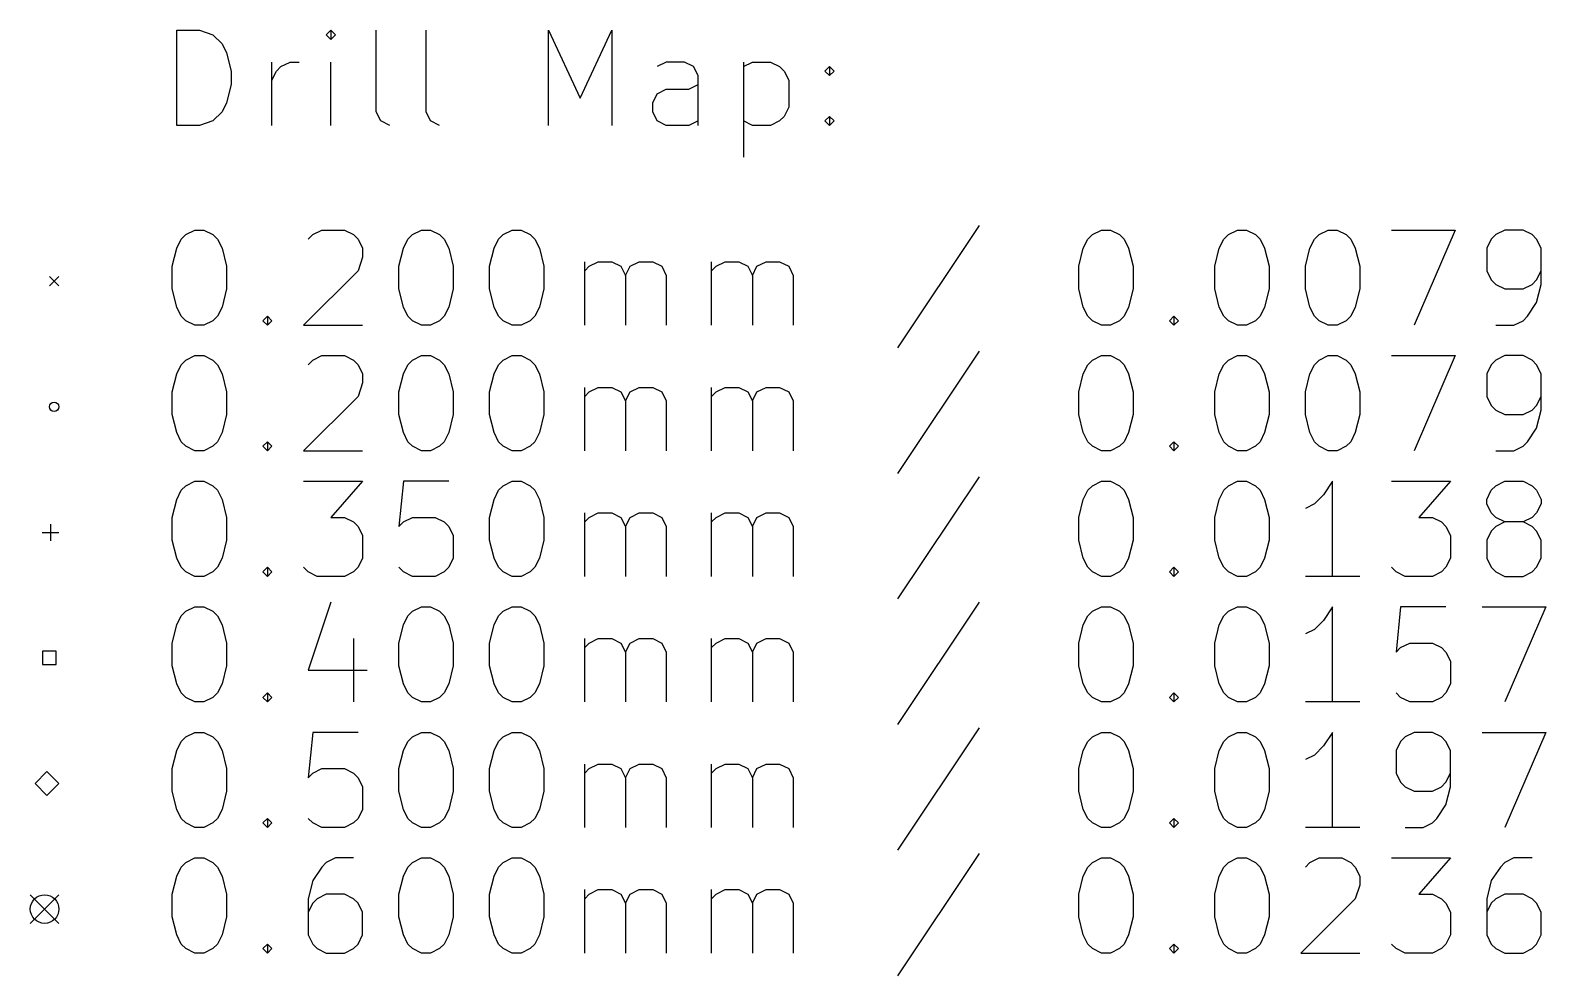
# Model space of a CAD drawing. Extents: x 60 to 173, y -156 to -39.
# Drawn here: x 61.52 to 93.36, y -135.68 to -115.8 of the extents above; entities that cross this region are included whole.
import ezdxf

# ---------------------------------------------------------------- set-up
doc = ezdxf.new("R2010")
doc.units = 0
doc.layers.add('BLACK', color=7, linetype='CONTINUOUS')

msp = doc.modelspace()

# ---------------------------------------------------------------- linework, layer by layer
at = {"layer": 'BLACK', "linetype": 'CONTINUOUS'}
for p, q in [((64.6012, -117.8), (64.6012, -115.8)), ((64.6012, -115.8), (65.0774, -115.8)), ((65.0774, -115.8), (65.3631, -115.895)), ((67.8393, -115.8), (67.744, -115.895)), ((67.9345, -115.895), (67.8393, -115.8)), ((67.8393, -115.8), (67.8393, -115.991)), ((68.7917, -117.515), (68.7917, -115.8)), ((69.8393, -117.515), (69.8393, -115.8)), ((72.4107, -117.8), (72.4107, -115.8)), ((72.4107, -115.8), (73.0774, -117.229)), ((73.0774, -117.229), (73.744, -115.8)), ((73.744, -115.8), (73.744, -117.8)), ((65.3631, -115.895), (65.5536, -116.086)), ((65.5536, -116.086), (65.6488, -116.276)), ((67.744, -115.895), (67.8393, -115.991)), ((67.8393, -115.991), (67.9345, -115.895)), ((65.6488, -116.276), (65.744, -116.657)), ((66.6012, -117.8), (66.6012, -116.467)), ((66.7917, -116.562), (66.9821, -116.467)), ((66.9821, -116.467), (67.1726, -116.467)), ((67.8393, -117.8), (67.8393, -116.467)), ((74.8869, -116.467), (74.6964, -116.562)), ((75.2679, -116.467), (74.8869, -116.467)), ((75.4583, -116.562), (75.2679, -116.467)), ((76.506, -116.467), (76.506, -118.467)), ((76.506, -116.562), (76.6964, -116.467)), ((76.6964, -116.467), (77.0774, -116.467)), ((77.0774, -116.467), (77.2679, -116.562)), ((65.744, -116.657), (65.744, -116.943)), ((66.6012, -116.848), (66.6964, -116.657)), ((66.6964, -116.657), (66.7917, -116.562)), ((75.5536, -116.753), (75.4583, -116.562)), ((75.5536, -117.8), (75.5536, -116.753)), ((77.2679, -116.562), (77.3631, -116.657)), ((77.3631, -116.657), (77.4583, -116.848)), ((78.2202, -116.657), (78.3155, -116.562)), ((78.3155, -116.753), (78.2202, -116.657)), ((78.3155, -116.562), (78.4107, -116.657)), ((78.3155, -116.562), (78.3155, -116.753)), ((78.4107, -116.657), (78.3155, -116.753)), ((65.744, -116.943), (65.6488, -117.324)), ((74.6012, -117.324), (74.6964, -117.134)), ((74.6964, -117.134), (74.8869, -117.038)), ((74.8869, -117.038), (75.3631, -117.038)), ((75.3631, -117.038), (75.5536, -116.943)), ((77.4583, -116.848), (77.4583, -117.419)), ((65.6488, -117.324), (65.5536, -117.515)), ((74.6012, -117.515), (74.6012, -117.324)), ((77.4583, -117.419), (77.3631, -117.61)), ((65.0774, -117.8), (64.6012, -117.8)), ((65.3631, -117.705), (65.0774, -117.8)), ((65.5536, -117.515), (65.3631, -117.705)), ((68.8869, -117.705), (68.7917, -117.515)), ((69.0774, -117.8), (68.8869, -117.705)), ((69.9345, -117.705), (69.8393, -117.515)), ((70.125, -117.8), (69.9345, -117.705)), ((74.6964, -117.705), (74.6012, -117.515)), ((74.8869, -117.8), (74.6964, -117.705)), ((75.3631, -117.8), (74.8869, -117.8)), ((75.5536, -117.705), (75.3631, -117.8)), ((76.6964, -117.8), (76.506, -117.705)), ((77.0774, -117.8), (76.6964, -117.8)), ((77.2679, -117.705), (77.0774, -117.8)), ((77.3631, -117.61), (77.2679, -117.705)), ((78.2202, -117.705), (78.3155, -117.61)), ((78.3155, -117.8), (78.2202, -117.705)), ((78.3155, -117.61), (78.4107, -117.705)), ((78.3155, -117.61), (78.3155, -117.8)), ((78.4107, -117.705), (78.3155, -117.8)), ((64.7917, -120.095), (64.9821, -120)), ((64.9821, -120), (65.1726, -120)), ((65.1726, -120), (65.3631, -120.095)), ((67.4583, -120.095), (67.6488, -120)), ((67.6488, -120), (68.125, -120)), ((68.125, -120), (68.3155, -120.095)), ((69.5536, -120.095), (69.744, -120)), ((69.744, -120), (69.9345, -120)), ((69.9345, -120), (70.125, -120.095)), ((71.4583, -120.095), (71.6488, -120)), ((71.6488, -120), (71.8393, -120)), ((71.8393, -120), (72.0298, -120.095)), ((81.4583, -119.905), (79.744, -122.476)), ((83.8393, -120.095), (84.0298, -120)), ((84.0298, -120), (84.2202, -120)), ((84.2202, -120), (84.4107, -120.095)), ((86.6964, -120.095), (86.8869, -120)), ((86.8869, -120), (87.0774, -120)), ((87.0774, -120), (87.2679, -120.095)), ((88.6012, -120.095), (88.7917, -120)), ((88.7917, -120), (88.9821, -120)), ((88.9821, -120), (89.1726, -120.095)), ((90.125, -120), (91.4583, -120)), ((91.4583, -120), (90.6012, -122)), ((92.506, -120), (92.3155, -120.095)), ((92.8869, -120), (92.506, -120)), ((93.0774, -120.095), (92.8869, -120)), ((64.6012, -120.381), (64.6964, -120.191)), ((64.6964, -120.191), (64.7917, -120.095)), ((65.3631, -120.095), (65.4583, -120.191)), ((65.4583, -120.191), (65.5536, -120.381)), ((67.3631, -120.191), (67.4583, -120.095)), ((68.3155, -120.095), (68.4107, -120.191)), ((68.4107, -120.191), (68.506, -120.381)), ((69.3631, -120.381), (69.4583, -120.191)), ((69.4583, -120.191), (69.5536, -120.095)), ((70.125, -120.095), (70.2202, -120.191)), ((70.2202, -120.191), (70.3155, -120.381)), ((71.2679, -120.381), (71.3631, -120.191)), ((71.3631, -120.191), (71.4583, -120.095)), ((72.0298, -120.095), (72.125, -120.191)), ((72.125, -120.191), (72.2202, -120.381)), ((83.6488, -120.381), (83.744, -120.191)), ((83.744, -120.191), (83.8393, -120.095)), ((84.4107, -120.095), (84.506, -120.191)), ((84.506, -120.191), (84.6012, -120.381)), ((86.506, -120.381), (86.6012, -120.191)), ((86.6012, -120.191), (86.6964, -120.095)), ((87.2679, -120.095), (87.3631, -120.191)), ((87.3631, -120.191), (87.4583, -120.381)), ((88.4107, -120.381), (88.506, -120.191)), ((88.506, -120.191), (88.6012, -120.095)), ((89.1726, -120.095), (89.2679, -120.191)), ((89.2679, -120.191), (89.3631, -120.381)), ((92.2202, -120.191), (92.125, -120.381)), ((92.3155, -120.095), (92.2202, -120.191)), ((93.1726, -120.191), (93.0774, -120.095)), ((93.2679, -120.381), (93.1726, -120.191)), ((64.506, -120.762), (64.6012, -120.381)), ((65.5536, -120.381), (65.6488, -120.762)), ((68.506, -120.572), (68.4107, -120.857)), ((68.506, -120.381), (68.506, -120.572)), ((69.2679, -120.762), (69.3631, -120.381)), ((70.3155, -120.381), (70.4107, -120.762)), ((71.1726, -120.762), (71.2679, -120.381)), ((72.2202, -120.381), (72.3155, -120.762)), ((83.5536, -120.762), (83.6488, -120.381)), ((84.6012, -120.381), (84.6964, -120.762)), ((86.4107, -120.762), (86.506, -120.381)), ((87.4583, -120.381), (87.5536, -120.762)), ((88.3155, -120.762), (88.4107, -120.381)), ((89.3631, -120.381), (89.4583, -120.762)), ((92.125, -120.381), (92.125, -120.857)), ((93.2679, -121.143), (93.2679, -120.381)), ((61.925, -120.975), (62.125, -121.175)), ((62.125, -120.975), (61.925, -121.175)), ((64.506, -121.238), (64.506, -120.762)), ((65.6488, -120.762), (65.6488, -121.238)), ((68.4107, -120.857), (67.2679, -122)), ((69.2679, -121.238), (69.2679, -120.762)), ((70.4107, -120.762), (70.4107, -121.238)), ((71.1726, -121.238), (71.1726, -120.762)), ((72.3155, -120.762), (72.3155, -121.238)), ((73.1726, -122), (73.1726, -120.667)), ((73.1726, -120.857), (73.2679, -120.762)), ((73.2679, -120.762), (73.4583, -120.667)), ((73.4583, -120.667), (73.744, -120.667)), ((73.744, -120.667), (73.9345, -120.762)), ((73.9345, -120.762), (74.0298, -120.953)), ((74.0298, -120.953), (74.125, -120.762)), ((74.0298, -120.953), (74.0298, -122)), ((74.125, -120.762), (74.3155, -120.667)), ((74.3155, -120.667), (74.6012, -120.667)), ((74.6012, -120.667), (74.7917, -120.762)), ((74.7917, -120.762), (74.8869, -120.953)), ((74.8869, -120.953), (74.8869, -122)), ((75.8393, -122), (75.8393, -120.667)), ((75.8393, -120.857), (75.9345, -120.762)), ((75.9345, -120.762), (76.125, -120.667)), ((76.125, -120.667), (76.4107, -120.667)), ((76.4107, -120.667), (76.6012, -120.762)), ((76.6012, -120.762), (76.6964, -120.953)), ((76.6964, -120.953), (76.7917, -120.762)), ((76.6964, -120.953), (76.6964, -122)), ((76.7917, -120.762), (76.9821, -120.667)), ((76.9821, -120.667), (77.2679, -120.667)), ((77.2679, -120.667), (77.4583, -120.762)), ((77.4583, -120.762), (77.5536, -120.953)), ((77.5536, -120.953), (77.5536, -122)), ((83.5536, -121.238), (83.5536, -120.762)), ((84.6964, -120.762), (84.6964, -121.238)), ((86.4107, -121.238), (86.4107, -120.762)), ((87.5536, -120.762), (87.5536, -121.238)), ((88.3155, -121.238), (88.3155, -120.762)), ((89.4583, -120.762), (89.4583, -121.238)), ((92.125, -120.857), (92.2202, -121.048)), ((93.1726, -121.048), (93.2679, -120.857)), ((64.6012, -121.619), (64.506, -121.238)), ((65.6488, -121.238), (65.5536, -121.619)), ((69.3631, -121.619), (69.2679, -121.238)), ((70.4107, -121.238), (70.3155, -121.619)), ((71.2679, -121.619), (71.1726, -121.238)), ((72.3155, -121.238), (72.2202, -121.619)), ((83.6488, -121.619), (83.5536, -121.238)), ((84.6964, -121.238), (84.6012, -121.619)), ((86.506, -121.619), (86.4107, -121.238)), ((87.5536, -121.238), (87.4583, -121.619)), ((88.4107, -121.619), (88.3155, -121.238)), ((89.4583, -121.238), (89.3631, -121.619)), ((92.2202, -121.048), (92.3155, -121.143)), ((92.3155, -121.143), (92.506, -121.238)), ((92.506, -121.238), (92.8869, -121.238)), ((92.8869, -121.238), (93.0774, -121.143)), ((93.0774, -121.143), (93.1726, -121.048)), ((93.1726, -121.524), (93.2679, -121.143)), ((64.6964, -121.81), (64.6012, -121.619)), ((65.5536, -121.619), (65.4583, -121.81)), ((69.4583, -121.81), (69.3631, -121.619)), ((70.3155, -121.619), (70.2202, -121.81)), ((71.3631, -121.81), (71.2679, -121.619)), ((72.2202, -121.619), (72.125, -121.81)), ((83.744, -121.81), (83.6488, -121.619)), ((84.6012, -121.619), (84.506, -121.81)), ((86.6012, -121.81), (86.506, -121.619)), ((87.4583, -121.619), (87.3631, -121.81)), ((88.506, -121.81), (88.4107, -121.619)), ((89.3631, -121.619), (89.2679, -121.81)), ((92.9821, -121.81), (93.1726, -121.524)), ((64.7917, -121.905), (64.6964, -121.81)), ((64.9821, -122), (64.7917, -121.905)), ((65.3631, -121.905), (65.1726, -122)), ((65.4583, -121.81), (65.3631, -121.905)), ((66.4107, -121.905), (66.506, -121.81)), ((66.506, -122), (66.4107, -121.905)), ((66.506, -121.81), (66.6012, -121.905)), ((66.506, -121.81), (66.506, -122)), ((66.6012, -121.905), (66.506, -122)), ((69.5536, -121.905), (69.4583, -121.81)), ((69.744, -122), (69.5536, -121.905)), ((70.125, -121.905), (69.9345, -122)), ((70.2202, -121.81), (70.125, -121.905)), ((71.4583, -121.905), (71.3631, -121.81)), ((71.6488, -122), (71.4583, -121.905)), ((72.0298, -121.905), (71.8393, -122)), ((72.125, -121.81), (72.0298, -121.905)), ((83.8393, -121.905), (83.744, -121.81)), ((84.0298, -122), (83.8393, -121.905)), ((84.4107, -121.905), (84.2202, -122)), ((84.506, -121.81), (84.4107, -121.905)), ((85.4583, -121.905), (85.5536, -121.81)), ((85.5536, -122), (85.4583, -121.905)), ((85.5536, -121.81), (85.6488, -121.905)), ((85.5536, -121.81), (85.5536, -122)), ((85.6488, -121.905), (85.5536, -122)), ((86.6964, -121.905), (86.6012, -121.81)), ((86.8869, -122), (86.6964, -121.905)), ((87.2679, -121.905), (87.0774, -122)), ((87.3631, -121.81), (87.2679, -121.905)), ((88.6012, -121.905), (88.506, -121.81)), ((88.7917, -122), (88.6012, -121.905)), ((89.1726, -121.905), (88.9821, -122)), ((89.2679, -121.81), (89.1726, -121.905)), ((92.6964, -122), (92.8869, -121.905)), ((92.8869, -121.905), (92.9821, -121.81)), ((65.1726, -122), (64.9821, -122)), ((67.2679, -122), (68.506, -122)), ((69.9345, -122), (69.744, -122)), ((71.8393, -122), (71.6488, -122)), ((84.2202, -122), (84.0298, -122)), ((87.0774, -122), (86.8869, -122)), ((88.9821, -122), (88.7917, -122)), ((92.3155, -122), (92.6964, -122)), ((81.4583, -122.545), (79.744, -125.116)), ((64.6012, -123.021), (64.6964, -122.831)), ((64.6964, -122.831), (64.7917, -122.735)), ((64.7917, -122.735), (64.9821, -122.64)), ((64.9821, -122.64), (65.1726, -122.64)), ((65.1726, -122.64), (65.3631, -122.735)), ((65.3631, -122.735), (65.4583, -122.831)), ((65.4583, -122.831), (65.5536, -123.021)), ((67.3631, -122.831), (67.4583, -122.735)), ((67.4583, -122.735), (67.6488, -122.64)), ((67.6488, -122.64), (68.125, -122.64)), ((68.125, -122.64), (68.3155, -122.735)), ((68.3155, -122.735), (68.4107, -122.831)), ((68.4107, -122.831), (68.506, -123.021)), ((69.3631, -123.021), (69.4583, -122.831)), ((69.4583, -122.831), (69.5536, -122.735)), ((69.5536, -122.735), (69.744, -122.64)), ((69.744, -122.64), (69.9345, -122.64)), ((69.9345, -122.64), (70.125, -122.735)), ((70.125, -122.735), (70.2202, -122.831)), ((70.2202, -122.831), (70.3155, -123.021)), ((71.2679, -123.021), (71.3631, -122.831)), ((71.3631, -122.831), (71.4583, -122.735)), ((71.4583, -122.735), (71.6488, -122.64)), ((71.6488, -122.64), (71.8393, -122.64)), ((71.8393, -122.64), (72.0298, -122.735)), ((72.0298, -122.735), (72.125, -122.831)), ((72.125, -122.831), (72.2202, -123.021)), ((83.6488, -123.021), (83.744, -122.831)), ((83.744, -122.831), (83.8393, -122.735)), ((83.8393, -122.735), (84.0298, -122.64)), ((84.0298, -122.64), (84.2202, -122.64)), ((84.2202, -122.64), (84.4107, -122.735)), ((84.4107, -122.735), (84.506, -122.831)), ((84.506, -122.831), (84.6012, -123.021)), ((86.506, -123.021), (86.6012, -122.831)), ((86.6012, -122.831), (86.6964, -122.735)), ((86.6964, -122.735), (86.8869, -122.64)), ((86.8869, -122.64), (87.0774, -122.64)), ((87.0774, -122.64), (87.2679, -122.735)), ((87.2679, -122.735), (87.3631, -122.831)), ((87.3631, -122.831), (87.4583, -123.021)), ((88.4107, -123.021), (88.506, -122.831)), ((88.506, -122.831), (88.6012, -122.735)), ((88.6012, -122.735), (88.7917, -122.64)), ((88.7917, -122.64), (88.9821, -122.64)), ((88.9821, -122.64), (89.1726, -122.735)), ((89.1726, -122.735), (89.2679, -122.831)), ((89.2679, -122.831), (89.3631, -123.021)), ((90.125, -122.64), (91.4583, -122.64)), ((91.4583, -122.64), (90.6012, -124.64)), ((92.2202, -122.831), (92.125, -123.021)), ((92.3155, -122.735), (92.2202, -122.831)), ((92.506, -122.64), (92.3155, -122.735)), ((92.8869, -122.64), (92.506, -122.64)), ((93.0774, -122.735), (92.8869, -122.64)), ((93.1726, -122.831), (93.0774, -122.735)), ((93.2679, -123.021), (93.1726, -122.831)), ((64.506, -123.402), (64.6012, -123.021)), ((65.5536, -123.021), (65.6488, -123.402)), ((68.506, -123.212), (68.4107, -123.497)), ((68.506, -123.021), (68.506, -123.212)), ((69.2679, -123.402), (69.3631, -123.021)), ((70.3155, -123.021), (70.4107, -123.402)), ((71.1726, -123.402), (71.2679, -123.021)), ((72.2202, -123.021), (72.3155, -123.402)), ((83.5536, -123.402), (83.6488, -123.021)), ((84.6012, -123.021), (84.6964, -123.402)), ((86.4107, -123.402), (86.506, -123.021)), ((87.4583, -123.021), (87.5536, -123.402)), ((88.3155, -123.402), (88.4107, -123.021)), ((89.3631, -123.021), (89.4583, -123.402)), ((92.125, -123.021), (92.125, -123.497)), ((93.2679, -123.783), (93.2679, -123.021)), ((64.506, -123.878), (64.506, -123.402)), ((65.6488, -123.402), (65.6488, -123.878)), ((68.4107, -123.497), (67.2679, -124.64)), ((69.2679, -123.878), (69.2679, -123.402)), ((70.4107, -123.402), (70.4107, -123.878)), ((71.1726, -123.878), (71.1726, -123.402)), ((72.3155, -123.402), (72.3155, -123.878)), ((73.1726, -124.64), (73.1726, -123.307)), ((73.1726, -123.497), (73.2679, -123.402)), ((73.2679, -123.402), (73.4583, -123.307)), ((73.4583, -123.307), (73.744, -123.307)), ((73.744, -123.307), (73.9345, -123.402)), ((73.9345, -123.402), (74.0298, -123.593)), ((74.0298, -123.593), (74.125, -123.402)), ((74.125, -123.402), (74.3155, -123.307)), ((74.3155, -123.307), (74.6012, -123.307)), ((74.6012, -123.307), (74.7917, -123.402)), ((74.7917, -123.402), (74.8869, -123.593)), ((75.8393, -124.64), (75.8393, -123.307)), ((75.8393, -123.497), (75.9345, -123.402)), ((75.9345, -123.402), (76.125, -123.307)), ((76.125, -123.307), (76.4107, -123.307)), ((76.4107, -123.307), (76.6012, -123.402)), ((76.6012, -123.402), (76.6964, -123.593)), ((76.6964, -123.593), (76.7917, -123.402)), ((76.7917, -123.402), (76.9821, -123.307)), ((76.9821, -123.307), (77.2679, -123.307)), ((77.2679, -123.307), (77.4583, -123.402)), ((77.4583, -123.402), (77.5536, -123.593)), ((83.5536, -123.878), (83.5536, -123.402)), ((84.6964, -123.402), (84.6964, -123.878)), ((86.4107, -123.878), (86.4107, -123.402)), ((87.5536, -123.402), (87.5536, -123.878)), ((88.3155, -123.878), (88.3155, -123.402)), ((89.4583, -123.402), (89.4583, -123.878)), ((92.125, -123.497), (92.2202, -123.688)), ((93.1726, -123.688), (93.2679, -123.497)), ((74.0298, -123.593), (74.0298, -124.64)), ((74.8869, -123.593), (74.8869, -124.64)), ((76.6964, -123.593), (76.6964, -124.64)), ((77.5536, -123.593), (77.5536, -124.64)), ((92.2202, -123.688), (92.3155, -123.783)), ((92.3155, -123.783), (92.506, -123.878)), ((92.8869, -123.878), (93.0774, -123.783)), ((93.0774, -123.783), (93.1726, -123.688)), ((93.1726, -124.164), (93.2679, -123.783)), ((64.6012, -124.259), (64.506, -123.878)), ((65.6488, -123.878), (65.5536, -124.259)), ((69.3631, -124.259), (69.2679, -123.878)), ((70.4107, -123.878), (70.3155, -124.259)), ((71.2679, -124.259), (71.1726, -123.878)), ((72.3155, -123.878), (72.2202, -124.259)), ((83.6488, -124.259), (83.5536, -123.878)), ((84.6964, -123.878), (84.6012, -124.259)), ((86.506, -124.259), (86.4107, -123.878)), ((87.5536, -123.878), (87.4583, -124.259)), ((88.4107, -124.259), (88.3155, -123.878)), ((89.4583, -123.878), (89.3631, -124.259)), ((92.506, -123.878), (92.8869, -123.878)), ((92.9821, -124.45), (93.1726, -124.164)), ((64.6964, -124.45), (64.6012, -124.259)), ((64.7917, -124.545), (64.6964, -124.45)), ((65.4583, -124.45), (65.3631, -124.545)), ((65.5536, -124.259), (65.4583, -124.45)), ((66.4107, -124.545), (66.506, -124.45)), ((66.506, -124.45), (66.6012, -124.545)), ((66.506, -124.45), (66.506, -124.64)), ((69.4583, -124.45), (69.3631, -124.259)), ((69.5536, -124.545), (69.4583, -124.45)), ((70.2202, -124.45), (70.125, -124.545)), ((70.3155, -124.259), (70.2202, -124.45)), ((71.3631, -124.45), (71.2679, -124.259)), ((71.4583, -124.545), (71.3631, -124.45)), ((72.125, -124.45), (72.0298, -124.545)), ((72.2202, -124.259), (72.125, -124.45)), ((83.744, -124.45), (83.6488, -124.259)), ((83.8393, -124.545), (83.744, -124.45)), ((84.506, -124.45), (84.4107, -124.545)), ((84.6012, -124.259), (84.506, -124.45)), ((85.4583, -124.545), (85.5536, -124.45)), ((85.5536, -124.45), (85.6488, -124.545)), ((85.5536, -124.45), (85.5536, -124.64)), ((86.6012, -124.45), (86.506, -124.259)), ((86.6964, -124.545), (86.6012, -124.45)), ((87.3631, -124.45), (87.2679, -124.545)), ((87.4583, -124.259), (87.3631, -124.45)), ((88.506, -124.45), (88.4107, -124.259)), ((88.6012, -124.545), (88.506, -124.45)), ((89.2679, -124.45), (89.1726, -124.545)), ((89.3631, -124.259), (89.2679, -124.45)), ((92.8869, -124.545), (92.9821, -124.45)), ((64.9821, -124.64), (64.7917, -124.545)), ((65.1726, -124.64), (64.9821, -124.64)), ((65.3631, -124.545), (65.1726, -124.64)), ((66.506, -124.64), (66.4107, -124.545)), ((66.6012, -124.545), (66.506, -124.64)), ((67.2679, -124.64), (68.506, -124.64)), ((69.744, -124.64), (69.5536, -124.545)), ((69.9345, -124.64), (69.744, -124.64)), ((70.125, -124.545), (69.9345, -124.64)), ((71.6488, -124.64), (71.4583, -124.545)), ((71.8393, -124.64), (71.6488, -124.64)), ((72.0298, -124.545), (71.8393, -124.64)), ((84.0298, -124.64), (83.8393, -124.545)), ((84.2202, -124.64), (84.0298, -124.64)), ((84.4107, -124.545), (84.2202, -124.64)), ((85.5536, -124.64), (85.4583, -124.545)), ((85.6488, -124.545), (85.5536, -124.64)), ((86.8869, -124.64), (86.6964, -124.545)), ((87.0774, -124.64), (86.8869, -124.64)), ((87.2679, -124.545), (87.0774, -124.64)), ((88.7917, -124.64), (88.6012, -124.545)), ((88.9821, -124.64), (88.7917, -124.64)), ((89.1726, -124.545), (88.9821, -124.64)), ((92.3155, -124.64), (92.6964, -124.64)), ((92.6964, -124.64), (92.8869, -124.545)), ((64.6964, -125.471), (64.7917, -125.375)), ((64.7917, -125.375), (64.9821, -125.28)), ((64.9821, -125.28), (65.1726, -125.28)), ((65.1726, -125.28), (65.3631, -125.375)), ((65.3631, -125.375), (65.4583, -125.471)), ((67.2679, -125.28), (68.506, -125.28)), ((68.506, -125.28), (67.8393, -126.042)), ((69.3631, -125.28), (69.2679, -126.233)), ((70.3155, -125.28), (69.3631, -125.28)), ((71.3631, -125.471), (71.4583, -125.375)), ((71.4583, -125.375), (71.6488, -125.28)), ((71.6488, -125.28), (71.8393, -125.28)), ((71.8393, -125.28), (72.0298, -125.375)), ((72.0298, -125.375), (72.125, -125.471)), ((81.4583, -125.185), (79.744, -127.756)), ((83.744, -125.471), (83.8393, -125.375)), ((83.8393, -125.375), (84.0298, -125.28)), ((84.0298, -125.28), (84.2202, -125.28)), ((84.2202, -125.28), (84.4107, -125.375)), ((84.4107, -125.375), (84.506, -125.471)), ((86.6012, -125.471), (86.6964, -125.375)), ((86.6964, -125.375), (86.8869, -125.28)), ((86.8869, -125.28), (87.0774, -125.28)), ((87.0774, -125.28), (87.2679, -125.375)), ((87.2679, -125.375), (87.3631, -125.471)), ((88.8869, -125.28), (88.6964, -125.566)), ((88.8869, -127.28), (88.8869, -125.28)), ((90.125, -125.28), (91.3631, -125.28)), ((91.3631, -125.28), (90.6964, -126.042)), ((92.2202, -125.471), (92.3155, -125.375)), ((92.3155, -125.375), (92.506, -125.28)), ((92.506, -125.28), (92.8869, -125.28)), ((92.8869, -125.28), (93.0774, -125.375)), ((93.0774, -125.375), (93.1726, -125.471)), ((64.506, -126.042), (64.6012, -125.661)), ((64.6012, -125.661), (64.6964, -125.471)), ((65.4583, -125.471), (65.5536, -125.661)), ((65.5536, -125.661), (65.6488, -126.042)), ((71.1726, -126.042), (71.2679, -125.661)), ((71.2679, -125.661), (71.3631, -125.471)), ((72.125, -125.471), (72.2202, -125.661)), ((72.2202, -125.661), (72.3155, -126.042)), ((83.5536, -126.042), (83.6488, -125.661)), ((83.6488, -125.661), (83.744, -125.471)), ((84.506, -125.471), (84.6012, -125.661)), ((84.6012, -125.661), (84.6964, -126.042)), ((86.4107, -126.042), (86.506, -125.661)), ((86.506, -125.661), (86.6012, -125.471)), ((87.3631, -125.471), (87.4583, -125.661)), ((87.4583, -125.661), (87.5536, -126.042)), ((88.506, -125.756), (88.3155, -125.852)), ((88.6964, -125.566), (88.506, -125.756)), ((92.125, -125.661), (92.2202, -125.471)), ((92.125, -125.756), (92.125, -125.661)), ((92.2202, -125.947), (92.125, -125.756)), ((93.1726, -125.471), (93.2679, -125.661)), ((93.2679, -125.756), (93.1726, -125.947)), ((93.2679, -125.661), (93.2679, -125.756)), ((64.506, -126.518), (64.506, -126.042)), ((65.6488, -126.042), (65.6488, -126.518)), ((67.8393, -126.042), (68.125, -126.042)), ((68.125, -126.042), (68.3155, -126.137)), ((69.3631, -126.137), (69.5536, -126.042)), ((69.5536, -126.042), (70.0298, -126.042)), ((70.0298, -126.042), (70.2202, -126.137)), ((71.1726, -126.518), (71.1726, -126.042)), ((72.3155, -126.042), (72.3155, -126.518)), ((73.1726, -127.28), (73.1726, -125.947)), ((73.1726, -126.137), (73.2679, -126.042)), ((73.2679, -126.042), (73.4583, -125.947)), ((73.4583, -125.947), (73.744, -125.947)), ((73.744, -125.947), (73.9345, -126.042)), ((73.9345, -126.042), (74.0298, -126.233)), ((74.0298, -126.233), (74.125, -126.042)), ((74.125, -126.042), (74.3155, -125.947)), ((74.3155, -125.947), (74.6012, -125.947)), ((74.6012, -125.947), (74.7917, -126.042)), ((74.7917, -126.042), (74.8869, -126.233)), ((75.8393, -127.28), (75.8393, -125.947)), ((75.8393, -126.137), (75.9345, -126.042)), ((75.9345, -126.042), (76.125, -125.947)), ((76.125, -125.947), (76.4107, -125.947)), ((76.4107, -125.947), (76.6012, -126.042)), ((76.6012, -126.042), (76.6964, -126.233)), ((76.6964, -126.233), (76.7917, -126.042)), ((76.7917, -126.042), (76.9821, -125.947)), ((76.9821, -125.947), (77.2679, -125.947)), ((77.2679, -125.947), (77.4583, -126.042)), ((77.4583, -126.042), (77.5536, -126.233)), ((83.5536, -126.518), (83.5536, -126.042)), ((84.6964, -126.042), (84.6964, -126.518)), ((86.4107, -126.518), (86.4107, -126.042)), ((87.5536, -126.042), (87.5536, -126.518)), ((90.6964, -126.042), (90.9821, -126.042)), ((90.9821, -126.042), (91.1726, -126.137)), ((92.3155, -126.042), (92.2202, -125.947)), ((92.506, -126.137), (92.3155, -126.042)), ((93.0774, -126.042), (92.8869, -126.137)), ((93.1726, -125.947), (93.0774, -126.042)), ((61.775, -126.355), (62.125, -126.355)), ((61.95, -126.18), (61.95, -126.53)), ((68.3155, -126.137), (68.4107, -126.233)), ((68.4107, -126.233), (68.506, -126.423)), ((69.2679, -126.233), (69.3631, -126.137)), ((70.2202, -126.137), (70.3155, -126.233)), ((70.3155, -126.233), (70.4107, -126.423)), ((74.0298, -126.233), (74.0298, -127.28)), ((74.8869, -126.233), (74.8869, -127.28)), ((76.6964, -126.233), (76.6964, -127.28)), ((77.5536, -126.233), (77.5536, -127.28)), ((91.1726, -126.137), (91.2679, -126.233)), ((91.2679, -126.233), (91.3631, -126.423)), ((92.2202, -126.328), (92.125, -126.518)), ((92.3155, -126.233), (92.2202, -126.328)), ((92.506, -126.137), (92.3155, -126.233)), ((92.8869, -126.137), (92.506, -126.137)), ((93.0774, -126.233), (92.8869, -126.137)), ((93.1726, -126.328), (93.0774, -126.233)), ((93.2679, -126.518), (93.1726, -126.328)), ((64.6012, -126.899), (64.506, -126.518)), ((65.6488, -126.518), (65.5536, -126.899)), ((68.506, -126.423), (68.506, -126.899)), ((70.4107, -126.423), (70.4107, -126.899)), ((71.2679, -126.899), (71.1726, -126.518)), ((72.3155, -126.518), (72.2202, -126.899)), ((83.6488, -126.899), (83.5536, -126.518)), ((84.6964, -126.518), (84.6012, -126.899)), ((86.506, -126.899), (86.4107, -126.518)), ((87.5536, -126.518), (87.4583, -126.899)), ((91.3631, -126.423), (91.3631, -126.899)), ((92.125, -126.518), (92.125, -126.899)), ((93.2679, -126.899), (93.2679, -126.518)), ((64.6964, -127.09), (64.6012, -126.899)), ((65.5536, -126.899), (65.4583, -127.09)), ((68.506, -126.899), (68.4107, -127.09)), ((70.4107, -126.899), (70.3155, -127.09)), ((71.3631, -127.09), (71.2679, -126.899)), ((72.2202, -126.899), (72.125, -127.09)), ((83.744, -127.09), (83.6488, -126.899)), ((84.6012, -126.899), (84.506, -127.09)), ((86.6012, -127.09), (86.506, -126.899)), ((87.4583, -126.899), (87.3631, -127.09)), ((91.3631, -126.899), (91.2679, -127.09)), ((92.125, -126.899), (92.2202, -127.09)), ((93.1726, -127.09), (93.2679, -126.899)), ((64.7917, -127.185), (64.6964, -127.09)), ((64.9821, -127.28), (64.7917, -127.185)), ((65.1726, -127.28), (64.9821, -127.28)), ((65.3631, -127.185), (65.1726, -127.28)), ((65.4583, -127.09), (65.3631, -127.185)), ((66.4107, -127.185), (66.506, -127.09)), ((66.506, -127.28), (66.4107, -127.185)), ((66.506, -127.09), (66.6012, -127.185)), ((66.506, -127.09), (66.506, -127.28)), ((66.6012, -127.185), (66.506, -127.28)), ((67.3631, -127.185), (67.2679, -127.09)), ((67.5536, -127.28), (67.3631, -127.185)), ((68.125, -127.28), (67.5536, -127.28)), ((68.3155, -127.185), (68.125, -127.28)), ((68.4107, -127.09), (68.3155, -127.185)), ((69.3631, -127.185), (69.2679, -127.09)), ((69.5536, -127.28), (69.3631, -127.185)), ((70.0298, -127.28), (69.5536, -127.28)), ((70.2202, -127.185), (70.0298, -127.28)), ((70.3155, -127.09), (70.2202, -127.185)), ((71.4583, -127.185), (71.3631, -127.09)), ((71.6488, -127.28), (71.4583, -127.185)), ((71.8393, -127.28), (71.6488, -127.28)), ((72.0298, -127.185), (71.8393, -127.28)), ((72.125, -127.09), (72.0298, -127.185)), ((83.8393, -127.185), (83.744, -127.09)), ((84.0298, -127.28), (83.8393, -127.185)), ((84.2202, -127.28), (84.0298, -127.28)), ((84.4107, -127.185), (84.2202, -127.28)), ((84.506, -127.09), (84.4107, -127.185)), ((85.4583, -127.185), (85.5536, -127.09)), ((85.5536, -127.28), (85.4583, -127.185)), ((85.5536, -127.09), (85.6488, -127.185)), ((85.5536, -127.09), (85.5536, -127.28)), ((85.6488, -127.185), (85.5536, -127.28)), ((86.6964, -127.185), (86.6012, -127.09)), ((86.8869, -127.28), (86.6964, -127.185)), ((87.0774, -127.28), (86.8869, -127.28)), ((87.2679, -127.185), (87.0774, -127.28)), ((87.3631, -127.09), (87.2679, -127.185)), ((89.4583, -127.28), (88.3155, -127.28)), ((90.2202, -127.185), (90.125, -127.09)), ((90.4107, -127.28), (90.2202, -127.185)), ((90.9821, -127.28), (90.4107, -127.28)), ((91.1726, -127.185), (90.9821, -127.28)), ((91.2679, -127.09), (91.1726, -127.185)), ((92.2202, -127.09), (92.3155, -127.185)), ((92.3155, -127.185), (92.506, -127.28)), ((92.506, -127.28), (92.8869, -127.28)), ((92.8869, -127.28), (93.0774, -127.185)), ((93.0774, -127.185), (93.1726, -127.09)), ((64.7917, -128.015), (64.9821, -127.92)), ((64.9821, -127.92), (65.1726, -127.92)), ((65.1726, -127.92), (65.3631, -128.015)), ((67.8393, -127.825), (67.3631, -129.254)), ((69.5536, -128.015), (69.744, -127.92)), ((69.744, -127.92), (69.9345, -127.92)), ((69.9345, -127.92), (70.125, -128.015)), ((71.4583, -128.015), (71.6488, -127.92)), ((71.6488, -127.92), (71.8393, -127.92)), ((71.8393, -127.92), (72.0298, -128.015)), ((81.4583, -127.825), (79.744, -130.396)), ((83.8393, -128.015), (84.0298, -127.92)), ((84.0298, -127.92), (84.2202, -127.92)), ((84.2202, -127.92), (84.4107, -128.015)), ((86.6964, -128.015), (86.8869, -127.92)), ((86.8869, -127.92), (87.0774, -127.92)), ((87.0774, -127.92), (87.2679, -128.015)), ((88.8869, -127.92), (88.6964, -128.206)), ((88.8869, -129.92), (88.8869, -127.92)), ((90.3155, -127.92), (90.2202, -128.873)), ((91.2679, -127.92), (90.3155, -127.92)), ((92.0298, -127.92), (93.3631, -127.92)), ((93.3631, -127.92), (92.506, -129.92)), ((64.506, -128.682), (64.6012, -128.301)), ((64.6012, -128.301), (64.6964, -128.111)), ((64.6964, -128.111), (64.7917, -128.015)), ((65.3631, -128.015), (65.4583, -128.111)), ((65.4583, -128.111), (65.5536, -128.301)), ((65.5536, -128.301), (65.6488, -128.682)), ((69.2679, -128.682), (69.3631, -128.301)), ((69.3631, -128.301), (69.4583, -128.111)), ((69.4583, -128.111), (69.5536, -128.015)), ((70.125, -128.015), (70.2202, -128.111)), ((70.2202, -128.111), (70.3155, -128.301)), ((70.3155, -128.301), (70.4107, -128.682)), ((71.1726, -128.682), (71.2679, -128.301)), ((71.2679, -128.301), (71.3631, -128.111)), ((71.3631, -128.111), (71.4583, -128.015)), ((72.0298, -128.015), (72.125, -128.111)), ((72.125, -128.111), (72.2202, -128.301)), ((72.2202, -128.301), (72.3155, -128.682)), ((83.5536, -128.682), (83.6488, -128.301)), ((83.6488, -128.301), (83.744, -128.111)), ((83.744, -128.111), (83.8393, -128.015)), ((84.4107, -128.015), (84.506, -128.111)), ((84.506, -128.111), (84.6012, -128.301)), ((84.6012, -128.301), (84.6964, -128.682)), ((86.4107, -128.682), (86.506, -128.301)), ((86.506, -128.301), (86.6012, -128.111)), ((86.6012, -128.111), (86.6964, -128.015)), ((87.2679, -128.015), (87.3631, -128.111)), ((87.3631, -128.111), (87.4583, -128.301)), ((87.4583, -128.301), (87.5536, -128.682)), ((88.6964, -128.206), (88.506, -128.396)), ((68.3155, -128.587), (68.3155, -129.92)), ((73.1726, -129.92), (73.1726, -128.587)), ((73.2679, -128.682), (73.4583, -128.587)), ((73.4583, -128.587), (73.744, -128.587)), ((73.744, -128.587), (73.9345, -128.682)), ((74.125, -128.682), (74.3155, -128.587)), ((74.3155, -128.587), (74.6012, -128.587)), ((74.6012, -128.587), (74.7917, -128.682)), ((75.8393, -129.92), (75.8393, -128.587)), ((75.9345, -128.682), (76.125, -128.587)), ((76.125, -128.587), (76.4107, -128.587)), ((76.4107, -128.587), (76.6012, -128.682)), ((76.7917, -128.682), (76.9821, -128.587)), ((76.9821, -128.587), (77.2679, -128.587)), ((77.2679, -128.587), (77.4583, -128.682)), ((88.506, -128.396), (88.3155, -128.492)), ((62.0664, -128.854), (61.7836, -128.854)), ((61.7836, -128.854), (61.7836, -129.136)), ((62.0664, -129.136), (62.0664, -128.854)), ((64.506, -129.158), (64.506, -128.682)), ((65.6488, -128.682), (65.6488, -129.158)), ((69.2679, -129.158), (69.2679, -128.682)), ((70.4107, -128.682), (70.4107, -129.158)), ((71.1726, -129.158), (71.1726, -128.682)), ((72.3155, -128.682), (72.3155, -129.158)), ((73.1726, -128.777), (73.2679, -128.682)), ((73.9345, -128.682), (74.0298, -128.873)), ((74.0298, -128.873), (74.125, -128.682)), ((74.0298, -128.873), (74.0298, -129.92)), ((74.7917, -128.682), (74.8869, -128.873)), ((74.8869, -128.873), (74.8869, -129.92)), ((75.8393, -128.777), (75.9345, -128.682)), ((76.6012, -128.682), (76.6964, -128.873)), ((76.6964, -128.873), (76.7917, -128.682)), ((76.6964, -128.873), (76.6964, -129.92)), ((77.4583, -128.682), (77.5536, -128.873)), ((77.5536, -128.873), (77.5536, -129.92)), ((83.5536, -129.158), (83.5536, -128.682)), ((84.6964, -128.682), (84.6964, -129.158)), ((86.4107, -129.158), (86.4107, -128.682)), ((87.5536, -128.682), (87.5536, -129.158)), ((90.2202, -128.873), (90.3155, -128.777)), ((90.3155, -128.777), (90.506, -128.682)), ((90.506, -128.682), (90.9821, -128.682)), ((90.9821, -128.682), (91.1726, -128.777)), ((91.1726, -128.777), (91.2679, -128.873)), ((91.2679, -128.873), (91.3631, -129.063)), ((61.7836, -129.136), (62.0664, -129.136)), ((64.6012, -129.539), (64.506, -129.158)), ((65.6488, -129.158), (65.5536, -129.539)), ((67.3631, -129.254), (68.6012, -129.254)), ((69.3631, -129.539), (69.2679, -129.158)), ((70.4107, -129.158), (70.3155, -129.539)), ((71.2679, -129.539), (71.1726, -129.158)), ((72.3155, -129.158), (72.2202, -129.539)), ((83.6488, -129.539), (83.5536, -129.158)), ((84.6964, -129.158), (84.6012, -129.539)), ((86.506, -129.539), (86.4107, -129.158)), ((87.5536, -129.158), (87.4583, -129.539)), ((91.3631, -129.063), (91.3631, -129.539)), ((64.6964, -129.73), (64.6012, -129.539)), ((65.5536, -129.539), (65.4583, -129.73)), ((69.4583, -129.73), (69.3631, -129.539)), ((70.3155, -129.539), (70.2202, -129.73)), ((71.3631, -129.73), (71.2679, -129.539)), ((72.2202, -129.539), (72.125, -129.73)), ((83.744, -129.73), (83.6488, -129.539)), ((84.6012, -129.539), (84.506, -129.73)), ((86.6012, -129.73), (86.506, -129.539)), ((87.4583, -129.539), (87.3631, -129.73)), ((91.3631, -129.539), (91.2679, -129.73)), ((64.7917, -129.825), (64.6964, -129.73)), ((64.9821, -129.92), (64.7917, -129.825)), ((65.3631, -129.825), (65.1726, -129.92)), ((65.4583, -129.73), (65.3631, -129.825)), ((66.4107, -129.825), (66.506, -129.73)), ((66.506, -129.92), (66.4107, -129.825)), ((66.506, -129.73), (66.6012, -129.825)), ((66.506, -129.73), (66.506, -129.92)), ((66.6012, -129.825), (66.506, -129.92)), ((69.5536, -129.825), (69.4583, -129.73)), ((69.744, -129.92), (69.5536, -129.825)), ((70.125, -129.825), (69.9345, -129.92)), ((70.2202, -129.73), (70.125, -129.825)), ((71.4583, -129.825), (71.3631, -129.73)), ((71.6488, -129.92), (71.4583, -129.825)), ((72.0298, -129.825), (71.8393, -129.92)), ((72.125, -129.73), (72.0298, -129.825)), ((83.8393, -129.825), (83.744, -129.73)), ((84.0298, -129.92), (83.8393, -129.825)), ((84.4107, -129.825), (84.2202, -129.92)), ((84.506, -129.73), (84.4107, -129.825)), ((85.4583, -129.825), (85.5536, -129.73)), ((85.5536, -129.92), (85.4583, -129.825)), ((85.5536, -129.73), (85.6488, -129.825)), ((85.5536, -129.73), (85.5536, -129.92)), ((85.6488, -129.825), (85.5536, -129.92)), ((86.6964, -129.825), (86.6012, -129.73)), ((86.8869, -129.92), (86.6964, -129.825)), ((87.2679, -129.825), (87.0774, -129.92)), ((87.3631, -129.73), (87.2679, -129.825)), ((90.3155, -129.825), (90.2202, -129.73)), ((90.506, -129.92), (90.3155, -129.825)), ((91.1726, -129.825), (90.9821, -129.92)), ((91.2679, -129.73), (91.1726, -129.825)), ((65.1726, -129.92), (64.9821, -129.92)), ((69.9345, -129.92), (69.744, -129.92)), ((71.8393, -129.92), (71.6488, -129.92)), ((84.2202, -129.92), (84.0298, -129.92)), ((87.0774, -129.92), (86.8869, -129.92)), ((89.4583, -129.92), (88.3155, -129.92)), ((90.9821, -129.92), (90.506, -129.92)), ((81.4583, -130.465), (79.744, -133.036)), ((64.6012, -130.941), (64.6964, -130.751)), ((64.6964, -130.751), (64.7917, -130.655)), ((64.7917, -130.655), (64.9821, -130.56)), ((64.9821, -130.56), (65.1726, -130.56)), ((65.1726, -130.56), (65.3631, -130.655)), ((65.3631, -130.655), (65.4583, -130.751)), ((65.4583, -130.751), (65.5536, -130.941)), ((67.4583, -130.56), (67.3631, -131.513)), ((68.4107, -130.56), (67.4583, -130.56)), ((69.3631, -130.941), (69.4583, -130.751)), ((69.4583, -130.751), (69.5536, -130.655)), ((69.5536, -130.655), (69.744, -130.56)), ((69.744, -130.56), (69.9345, -130.56)), ((69.9345, -130.56), (70.125, -130.655)), ((70.125, -130.655), (70.2202, -130.751)), ((70.2202, -130.751), (70.3155, -130.941)), ((71.2679, -130.941), (71.3631, -130.751)), ((71.3631, -130.751), (71.4583, -130.655)), ((71.4583, -130.655), (71.6488, -130.56)), ((71.6488, -130.56), (71.8393, -130.56)), ((71.8393, -130.56), (72.0298, -130.655)), ((72.0298, -130.655), (72.125, -130.751)), ((72.125, -130.751), (72.2202, -130.941)), ((83.6488, -130.941), (83.744, -130.751)), ((83.744, -130.751), (83.8393, -130.655)), ((83.8393, -130.655), (84.0298, -130.56)), ((84.0298, -130.56), (84.2202, -130.56)), ((84.2202, -130.56), (84.4107, -130.655)), ((84.4107, -130.655), (84.506, -130.751)), ((84.506, -130.751), (84.6012, -130.941)), ((86.506, -130.941), (86.6012, -130.751)), ((86.6012, -130.751), (86.6964, -130.655)), ((86.6964, -130.655), (86.8869, -130.56)), ((86.8869, -130.56), (87.0774, -130.56)), ((87.0774, -130.56), (87.2679, -130.655)), ((87.2679, -130.655), (87.3631, -130.751)), ((87.3631, -130.751), (87.4583, -130.941)), ((88.6964, -130.846), (88.506, -131.036)), ((88.8869, -130.56), (88.6964, -130.846)), ((88.8869, -132.56), (88.8869, -130.56)), ((90.3155, -130.751), (90.2202, -130.941)), ((90.4107, -130.655), (90.3155, -130.751)), ((90.6012, -130.56), (90.4107, -130.655)), ((90.9821, -130.56), (90.6012, -130.56)), ((91.1726, -130.655), (90.9821, -130.56)), ((91.2679, -130.751), (91.1726, -130.655)), ((91.3631, -130.941), (91.2679, -130.751)), ((92.0298, -130.56), (93.3631, -130.56)), ((93.3631, -130.56), (92.506, -132.56)), ((64.506, -131.322), (64.6012, -130.941)), ((65.5536, -130.941), (65.6488, -131.322)), ((69.2679, -131.322), (69.3631, -130.941)), ((70.3155, -130.941), (70.4107, -131.322)), ((71.1726, -131.322), (71.2679, -130.941)), ((72.2202, -130.941), (72.3155, -131.322)), ((83.5536, -131.322), (83.6488, -130.941)), ((84.6012, -130.941), (84.6964, -131.322)), ((86.4107, -131.322), (86.506, -130.941)), ((87.4583, -130.941), (87.5536, -131.322)), ((88.506, -131.036), (88.3155, -131.132)), ((90.2202, -130.941), (90.2202, -131.417)), ((91.3631, -131.703), (91.3631, -130.941)), ((61.875, -131.385), (61.625, -131.635)), ((62.125, -131.635), (61.875, -131.385)), ((64.506, -131.798), (64.506, -131.322)), ((65.6488, -131.322), (65.6488, -131.798)), ((67.3631, -131.513), (67.4583, -131.417)), ((67.4583, -131.417), (67.6488, -131.322)), ((67.6488, -131.322), (68.125, -131.322)), ((68.125, -131.322), (68.3155, -131.417)), ((68.3155, -131.417), (68.4107, -131.513)), ((69.2679, -131.798), (69.2679, -131.322)), ((70.4107, -131.322), (70.4107, -131.798)), ((71.1726, -131.798), (71.1726, -131.322)), ((72.3155, -131.322), (72.3155, -131.798)), ((73.1726, -132.56), (73.1726, -131.227)), ((73.1726, -131.417), (73.2679, -131.322)), ((73.2679, -131.322), (73.4583, -131.227)), ((73.4583, -131.227), (73.744, -131.227)), ((73.744, -131.227), (73.9345, -131.322)), ((73.9345, -131.322), (74.0298, -131.513)), ((74.0298, -131.513), (74.125, -131.322)), ((74.125, -131.322), (74.3155, -131.227)), ((74.3155, -131.227), (74.6012, -131.227)), ((74.6012, -131.227), (74.7917, -131.322)), ((74.7917, -131.322), (74.8869, -131.513)), ((75.8393, -132.56), (75.8393, -131.227)), ((75.8393, -131.417), (75.9345, -131.322)), ((75.9345, -131.322), (76.125, -131.227)), ((76.125, -131.227), (76.4107, -131.227)), ((76.4107, -131.227), (76.6012, -131.322)), ((76.6012, -131.322), (76.6964, -131.513)), ((76.6964, -131.513), (76.7917, -131.322)), ((76.7917, -131.322), (76.9821, -131.227)), ((76.9821, -131.227), (77.2679, -131.227)), ((77.2679, -131.227), (77.4583, -131.322)), ((77.4583, -131.322), (77.5536, -131.513)), ((83.5536, -131.798), (83.5536, -131.322)), ((84.6964, -131.322), (84.6964, -131.798)), ((86.4107, -131.798), (86.4107, -131.322)), ((87.5536, -131.322), (87.5536, -131.798)), ((90.2202, -131.417), (90.3155, -131.608)), ((91.2679, -131.608), (91.3631, -131.417)), ((61.625, -131.635), (61.875, -131.885)), ((61.875, -131.885), (62.125, -131.635)), ((64.6012, -132.179), (64.506, -131.798)), ((65.6488, -131.798), (65.5536, -132.179)), ((68.4107, -131.513), (68.506, -131.703)), ((68.506, -131.703), (68.506, -132.179)), ((69.3631, -132.179), (69.2679, -131.798)), ((70.4107, -131.798), (70.3155, -132.179)), ((71.2679, -132.179), (71.1726, -131.798)), ((72.3155, -131.798), (72.2202, -132.179)), ((74.0298, -131.513), (74.0298, -132.56)), ((74.8869, -131.513), (74.8869, -132.56)), ((76.6964, -131.513), (76.6964, -132.56)), ((77.5536, -131.513), (77.5536, -132.56)), ((83.6488, -132.179), (83.5536, -131.798)), ((84.6964, -131.798), (84.6012, -132.179)), ((86.506, -132.179), (86.4107, -131.798)), ((87.5536, -131.798), (87.4583, -132.179)), ((90.3155, -131.608), (90.4107, -131.703)), ((90.4107, -131.703), (90.6012, -131.798)), ((90.6012, -131.798), (90.9821, -131.798)), ((90.9821, -131.798), (91.1726, -131.703)), ((91.1726, -131.703), (91.2679, -131.608)), ((91.2679, -132.084), (91.3631, -131.703)), ((91.0774, -132.37), (91.2679, -132.084)), ((64.6964, -132.37), (64.6012, -132.179)), ((64.7917, -132.465), (64.6964, -132.37)), ((65.4583, -132.37), (65.3631, -132.465)), ((65.5536, -132.179), (65.4583, -132.37)), ((66.4107, -132.465), (66.506, -132.37)), ((66.506, -132.37), (66.6012, -132.465)), ((66.506, -132.37), (66.506, -132.56)), ((67.4583, -132.465), (67.3631, -132.37)), ((68.4107, -132.37), (68.3155, -132.465)), ((68.506, -132.179), (68.4107, -132.37)), ((69.4583, -132.37), (69.3631, -132.179)), ((69.5536, -132.465), (69.4583, -132.37)), ((70.2202, -132.37), (70.125, -132.465)), ((70.3155, -132.179), (70.2202, -132.37)), ((71.3631, -132.37), (71.2679, -132.179)), ((71.4583, -132.465), (71.3631, -132.37)), ((72.125, -132.37), (72.0298, -132.465)), ((72.2202, -132.179), (72.125, -132.37)), ((83.744, -132.37), (83.6488, -132.179)), ((83.8393, -132.465), (83.744, -132.37)), ((84.506, -132.37), (84.4107, -132.465)), ((84.6012, -132.179), (84.506, -132.37)), ((85.4583, -132.465), (85.5536, -132.37)), ((85.5536, -132.37), (85.6488, -132.465)), ((85.5536, -132.37), (85.5536, -132.56)), ((86.6012, -132.37), (86.506, -132.179)), ((86.6964, -132.465), (86.6012, -132.37)), ((87.3631, -132.37), (87.2679, -132.465)), ((87.4583, -132.179), (87.3631, -132.37)), ((90.9821, -132.465), (91.0774, -132.37)), ((64.9821, -132.56), (64.7917, -132.465)), ((65.1726, -132.56), (64.9821, -132.56)), ((65.3631, -132.465), (65.1726, -132.56)), ((66.506, -132.56), (66.4107, -132.465)), ((66.6012, -132.465), (66.506, -132.56)), ((67.6488, -132.56), (67.4583, -132.465)), ((68.125, -132.56), (67.6488, -132.56)), ((68.3155, -132.465), (68.125, -132.56)), ((69.744, -132.56), (69.5536, -132.465)), ((69.9345, -132.56), (69.744, -132.56)), ((70.125, -132.465), (69.9345, -132.56)), ((71.6488, -132.56), (71.4583, -132.465)), ((71.8393, -132.56), (71.6488, -132.56)), ((72.0298, -132.465), (71.8393, -132.56)), ((84.0298, -132.56), (83.8393, -132.465)), ((84.2202, -132.56), (84.0298, -132.56)), ((84.4107, -132.465), (84.2202, -132.56)), ((85.5536, -132.56), (85.4583, -132.465)), ((85.6488, -132.465), (85.5536, -132.56)), ((86.8869, -132.56), (86.6964, -132.465)), ((87.0774, -132.56), (86.8869, -132.56)), ((87.2679, -132.465), (87.0774, -132.56)), ((89.4583, -132.56), (88.3155, -132.56)), ((90.4107, -132.56), (90.7917, -132.56)), ((90.7917, -132.56), (90.9821, -132.465)), ((64.6012, -133.581), (64.6964, -133.391)), ((64.6964, -133.391), (64.7917, -133.295)), ((64.7917, -133.295), (64.9821, -133.2)), ((64.9821, -133.2), (65.1726, -133.2)), ((65.1726, -133.2), (65.3631, -133.295)), ((65.3631, -133.295), (65.4583, -133.391)), ((65.4583, -133.391), (65.5536, -133.581)), ((67.6488, -133.391), (67.4583, -133.676)), ((67.744, -133.295), (67.6488, -133.391)), ((67.9345, -133.2), (67.744, -133.295)), ((68.3155, -133.2), (67.9345, -133.2)), ((69.3631, -133.581), (69.4583, -133.391)), ((69.4583, -133.391), (69.5536, -133.295)), ((69.5536, -133.295), (69.744, -133.2)), ((69.744, -133.2), (69.9345, -133.2)), ((69.9345, -133.2), (70.125, -133.295)), ((70.125, -133.295), (70.2202, -133.391)), ((70.2202, -133.391), (70.3155, -133.581)), ((71.2679, -133.581), (71.3631, -133.391)), ((71.3631, -133.391), (71.4583, -133.295)), ((71.4583, -133.295), (71.6488, -133.2)), ((71.6488, -133.2), (71.8393, -133.2)), ((71.8393, -133.2), (72.0298, -133.295)), ((72.0298, -133.295), (72.125, -133.391)), ((72.125, -133.391), (72.2202, -133.581)), ((81.4583, -133.105), (79.744, -135.676)), ((83.6488, -133.581), (83.744, -133.391)), ((83.744, -133.391), (83.8393, -133.295)), ((83.8393, -133.295), (84.0298, -133.2)), ((84.0298, -133.2), (84.2202, -133.2)), ((84.2202, -133.2), (84.4107, -133.295)), ((84.4107, -133.295), (84.506, -133.391)), ((84.506, -133.391), (84.6012, -133.581)), ((86.506, -133.581), (86.6012, -133.391)), ((86.6012, -133.391), (86.6964, -133.295)), ((86.6964, -133.295), (86.8869, -133.2)), ((86.8869, -133.2), (87.0774, -133.2)), ((87.0774, -133.2), (87.2679, -133.295)), ((87.2679, -133.295), (87.3631, -133.391)), ((87.3631, -133.391), (87.4583, -133.581)), ((88.3155, -133.391), (88.4107, -133.295)), ((88.4107, -133.295), (88.6012, -133.2)), ((88.6012, -133.2), (89.0774, -133.2)), ((89.0774, -133.2), (89.2679, -133.295)), ((89.2679, -133.295), (89.3631, -133.391)), ((89.3631, -133.391), (89.4583, -133.581)), ((90.125, -133.2), (91.3631, -133.2)), ((91.3631, -133.2), (90.6964, -133.962)), ((92.4107, -133.391), (92.2202, -133.676)), ((92.506, -133.295), (92.4107, -133.391)), ((92.6964, -133.2), (92.506, -133.295)), ((93.0774, -133.2), (92.6964, -133.2)), ((64.506, -133.962), (64.6012, -133.581)), ((65.5536, -133.581), (65.6488, -133.962)), ((67.4583, -133.676), (67.3631, -134.057)), ((69.2679, -133.962), (69.3631, -133.581)), ((70.3155, -133.581), (70.4107, -133.962)), ((71.1726, -133.962), (71.2679, -133.581)), ((72.2202, -133.581), (72.3155, -133.962)), ((83.5536, -133.962), (83.6488, -133.581)), ((84.6012, -133.581), (84.6964, -133.962)), ((86.4107, -133.962), (86.506, -133.581)), ((87.4583, -133.581), (87.5536, -133.962)), ((89.4583, -133.581), (89.4583, -133.772)), ((92.2202, -133.676), (92.125, -134.057)), ((61.525, -133.975), (62.125, -134.575)), ((62.125, -133.975), (61.525, -134.575)), ((64.506, -134.438), (64.506, -133.962)), ((65.6488, -133.962), (65.6488, -134.438)), ((67.744, -133.962), (67.5536, -134.057)), ((68.125, -133.962), (67.744, -133.962)), ((68.3155, -134.057), (68.125, -133.962)), ((69.2679, -134.438), (69.2679, -133.962)), ((70.4107, -133.962), (70.4107, -134.438)), ((71.1726, -134.438), (71.1726, -133.962)), ((72.3155, -133.962), (72.3155, -134.438)), ((73.1726, -135.2), (73.1726, -133.867)), ((73.1726, -134.057), (73.2679, -133.962)), ((73.2679, -133.962), (73.4583, -133.867)), ((73.4583, -133.867), (73.744, -133.867)), ((73.744, -133.867), (73.9345, -133.962)), ((73.9345, -133.962), (74.0298, -134.153)), ((74.0298, -134.153), (74.125, -133.962)), ((74.125, -133.962), (74.3155, -133.867)), ((74.3155, -133.867), (74.6012, -133.867)), ((74.6012, -133.867), (74.7917, -133.962)), ((74.7917, -133.962), (74.8869, -134.153)), ((75.8393, -135.2), (75.8393, -133.867)), ((75.8393, -134.057), (75.9345, -133.962)), ((75.9345, -133.962), (76.125, -133.867)), ((76.125, -133.867), (76.4107, -133.867)), ((76.4107, -133.867), (76.6012, -133.962)), ((76.6012, -133.962), (76.6964, -134.153)), ((76.6964, -134.153), (76.7917, -133.962)), ((76.7917, -133.962), (76.9821, -133.867)), ((76.9821, -133.867), (77.2679, -133.867)), ((77.2679, -133.867), (77.4583, -133.962)), ((77.4583, -133.962), (77.5536, -134.153)), ((83.5536, -134.438), (83.5536, -133.962)), ((84.6964, -133.962), (84.6964, -134.438)), ((86.4107, -134.438), (86.4107, -133.962)), ((87.5536, -133.962), (87.5536, -134.438)), ((89.4583, -133.772), (89.3631, -134.057)), ((90.6964, -133.962), (90.9821, -133.962)), ((90.9821, -133.962), (91.1726, -134.057)), ((92.506, -133.962), (92.3155, -134.057)), ((92.8869, -133.962), (92.506, -133.962)), ((93.0774, -134.057), (92.8869, -133.962)), ((67.3631, -134.057), (67.3631, -134.819)), ((67.4583, -134.153), (67.3631, -134.343)), ((67.5536, -134.057), (67.4583, -134.153)), ((68.4107, -134.153), (68.3155, -134.057)), ((68.506, -134.343), (68.4107, -134.153)), ((68.506, -134.819), (68.506, -134.343)), ((74.0298, -134.153), (74.0298, -135.2)), ((74.8869, -134.153), (74.8869, -135.2)), ((76.6964, -134.153), (76.6964, -135.2)), ((77.5536, -134.153), (77.5536, -135.2)), ((89.3631, -134.057), (88.2202, -135.2)), ((91.1726, -134.057), (91.2679, -134.153)), ((91.2679, -134.153), (91.3631, -134.343)), ((91.3631, -134.343), (91.3631, -134.819)), ((92.125, -134.057), (92.125, -134.819)), ((92.2202, -134.153), (92.125, -134.343)), ((92.3155, -134.057), (92.2202, -134.153)), ((93.1726, -134.153), (93.0774, -134.057)), ((93.2679, -134.343), (93.1726, -134.153)), ((93.2679, -134.819), (93.2679, -134.343)), ((64.6012, -134.819), (64.506, -134.438)), ((65.6488, -134.438), (65.5536, -134.819)), ((69.3631, -134.819), (69.2679, -134.438)), ((70.4107, -134.438), (70.3155, -134.819)), ((71.2679, -134.819), (71.1726, -134.438)), ((72.3155, -134.438), (72.2202, -134.819)), ((83.6488, -134.819), (83.5536, -134.438)), ((84.6964, -134.438), (84.6012, -134.819)), ((86.506, -134.819), (86.4107, -134.438)), ((87.5536, -134.438), (87.4583, -134.819)), ((64.6964, -135.01), (64.6012, -134.819)), ((65.5536, -134.819), (65.4583, -135.01)), ((67.3631, -134.819), (67.4583, -135.01)), ((68.4107, -135.01), (68.506, -134.819)), ((69.4583, -135.01), (69.3631, -134.819)), ((70.3155, -134.819), (70.2202, -135.01)), ((71.3631, -135.01), (71.2679, -134.819)), ((72.2202, -134.819), (72.125, -135.01)), ((83.744, -135.01), (83.6488, -134.819)), ((84.6012, -134.819), (84.506, -135.01)), ((86.6012, -135.01), (86.506, -134.819)), ((87.4583, -134.819), (87.3631, -135.01)), ((91.3631, -134.819), (91.2679, -135.01)), ((92.125, -134.819), (92.2202, -135.01)), ((93.1726, -135.01), (93.2679, -134.819)), ((64.7917, -135.105), (64.6964, -135.01)), ((64.9821, -135.2), (64.7917, -135.105)), ((65.1726, -135.2), (64.9821, -135.2)), ((65.3631, -135.105), (65.1726, -135.2)), ((65.4583, -135.01), (65.3631, -135.105)), ((66.4107, -135.105), (66.506, -135.01)), ((66.506, -135.2), (66.4107, -135.105)), ((66.506, -135.01), (66.6012, -135.105)), ((66.506, -135.01), (66.506, -135.2)), ((66.6012, -135.105), (66.506, -135.2)), ((67.4583, -135.01), (67.5536, -135.105)), ((67.5536, -135.105), (67.744, -135.2)), ((67.744, -135.2), (68.125, -135.2)), ((68.125, -135.2), (68.3155, -135.105)), ((68.3155, -135.105), (68.4107, -135.01)), ((69.5536, -135.105), (69.4583, -135.01)), ((69.744, -135.2), (69.5536, -135.105)), ((69.9345, -135.2), (69.744, -135.2)), ((70.125, -135.105), (69.9345, -135.2)), ((70.2202, -135.01), (70.125, -135.105)), ((71.4583, -135.105), (71.3631, -135.01)), ((71.6488, -135.2), (71.4583, -135.105)), ((71.8393, -135.2), (71.6488, -135.2)), ((72.0298, -135.105), (71.8393, -135.2)), ((72.125, -135.01), (72.0298, -135.105)), ((83.8393, -135.105), (83.744, -135.01)), ((84.0298, -135.2), (83.8393, -135.105)), ((84.2202, -135.2), (84.0298, -135.2)), ((84.4107, -135.105), (84.2202, -135.2)), ((84.506, -135.01), (84.4107, -135.105)), ((85.4583, -135.105), (85.5536, -135.01)), ((85.5536, -135.2), (85.4583, -135.105)), ((85.5536, -135.01), (85.6488, -135.105)), ((85.5536, -135.01), (85.5536, -135.2)), ((85.6488, -135.105), (85.5536, -135.2)), ((86.6964, -135.105), (86.6012, -135.01)), ((86.8869, -135.2), (86.6964, -135.105)), ((87.0774, -135.2), (86.8869, -135.2)), ((87.2679, -135.105), (87.0774, -135.2)), ((87.3631, -135.01), (87.2679, -135.105)), ((88.2202, -135.2), (89.4583, -135.2)), ((90.2202, -135.105), (90.125, -135.01)), ((90.4107, -135.2), (90.2202, -135.105)), ((90.9821, -135.2), (90.4107, -135.2)), ((91.1726, -135.105), (90.9821, -135.2)), ((91.2679, -135.01), (91.1726, -135.105)), ((92.2202, -135.01), (92.3155, -135.105)), ((92.3155, -135.105), (92.506, -135.2)), ((92.506, -135.2), (92.8869, -135.2)), ((92.8869, -135.2), (93.0774, -135.105)), ((93.0774, -135.105), (93.1726, -135.01))]:
    msp.add_line(p, q, dxfattribs=at)
at = {"layer": 'BLACK'}
for centre, radius in [((62.025, -123.715), 0.1), ((61.825, -134.275), 0.3)]:
    msp.add_circle(centre, radius, dxfattribs=at)

doc.saveas('drawing.dxf')
